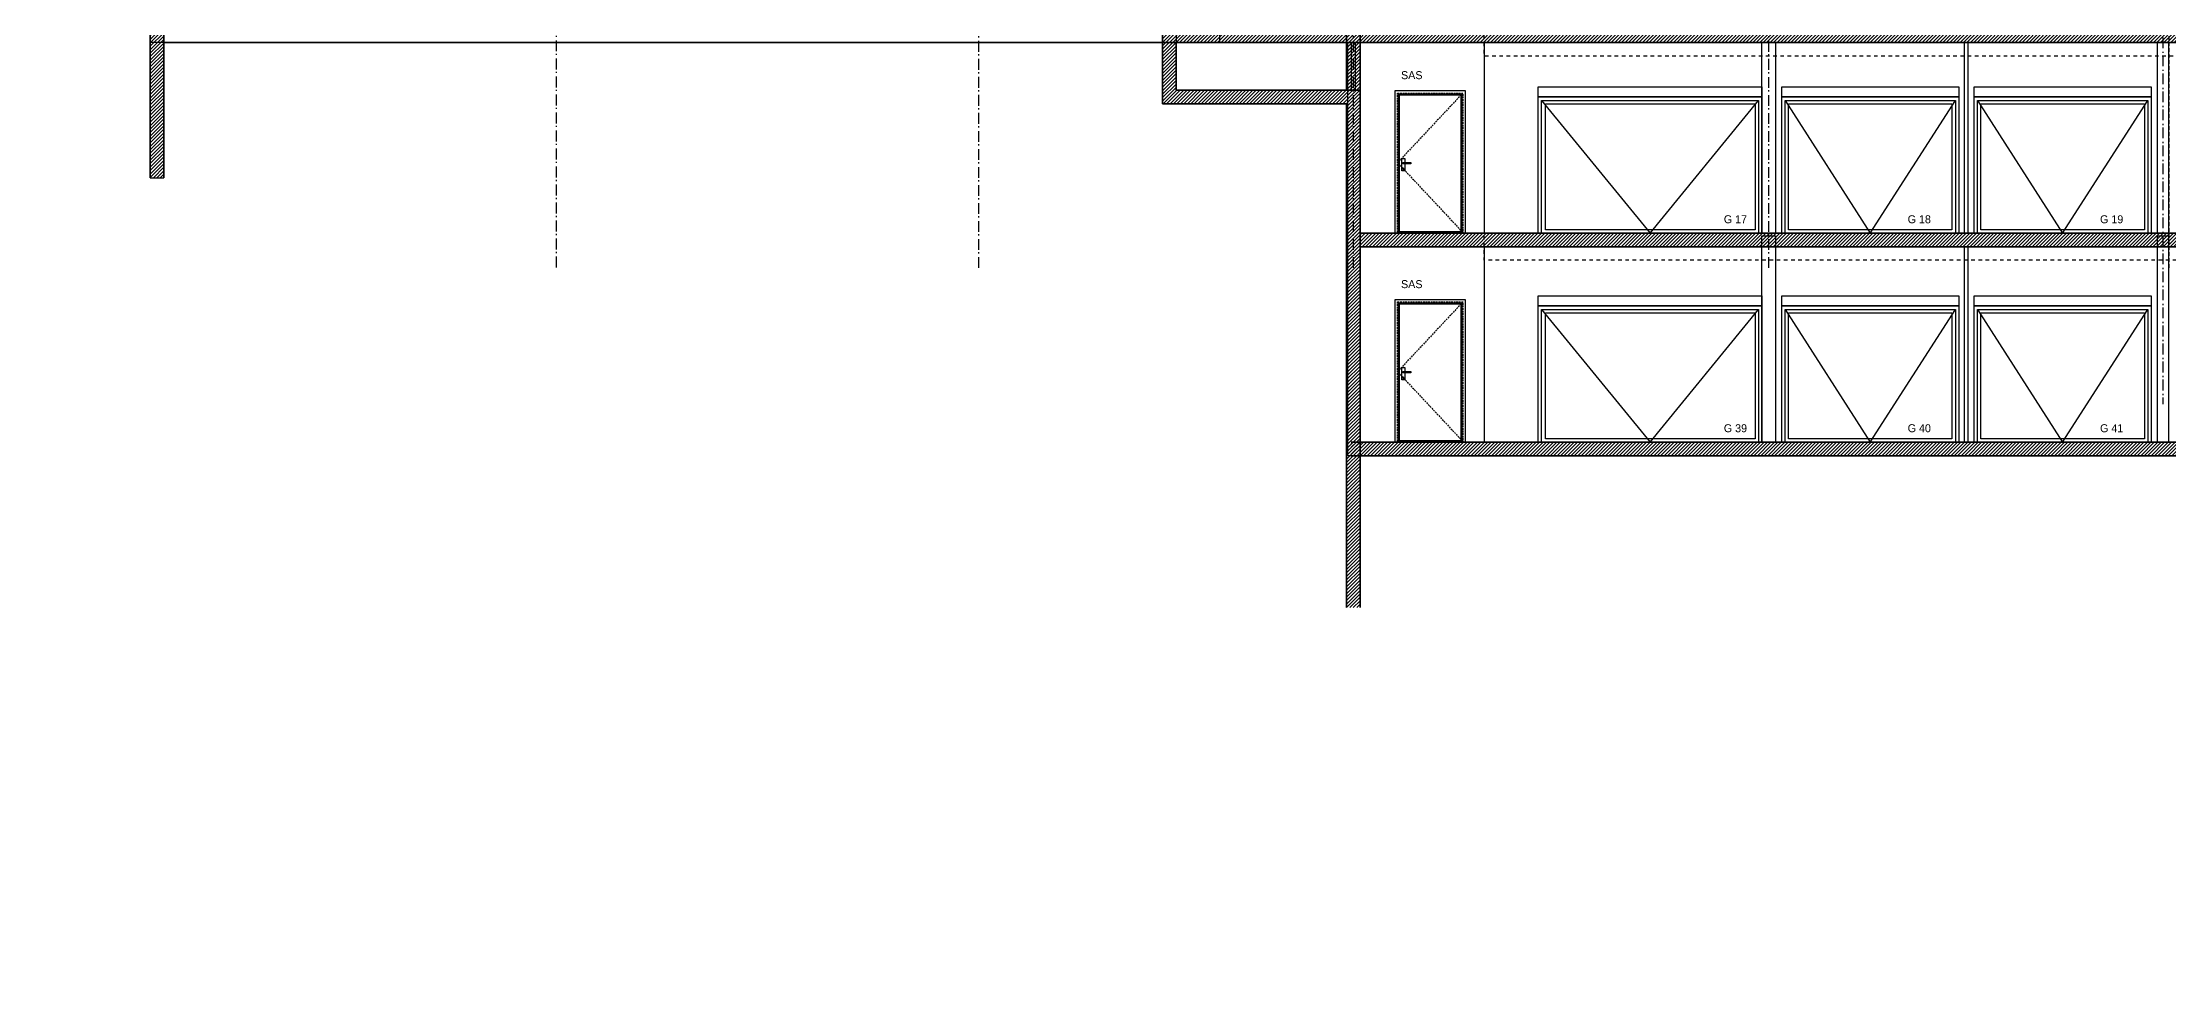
# Model space of a CAD drawing. Header units: centimetres. Extents: x -35664 to 50682, y -23001 to 23705.
# Drawn here: x 3081 to 6203, y -14762 to -13383 of the extents above; entities that cross this region are included whole.
import ezdxf

# ---------------------------------------------------------------- set-up
doc = ezdxf.new("R2010")
doc.units = ezdxf.units.CM
doc.header["$PDMODE"] = 67
for name, pattern in [('Style de ligne -11', [0.347222, 0.20828, -0.138942]), ('Style de ligne -14', [0.147638, 0.098425, -0.049213]), ('Style de ligne -6', [1.04164, 0.625, -0.20828, 0.06943, -0.13893]), ('VW-01', [0.41656, 0.20828, -0.20828])]:
    doc.linetypes.add(name, pattern=pattern)
doc.layers.get('0').update_dxf_attribs({"color": 252})
for name, color, linetype in [('B GÈnÈral_Hatch', 252, 'Continuous'), ('B Général', 252, 'Continuous'), ('C ANNOTATIONS-cotation', 252, 'Continuous'), ('C ANNOTATIONS-cotation_Hatch', 252, 'Continuous'), ('C ANNOTATIONS-texte', 252, 'Continuous'), ('prlm-Coupe', 252, 'Continuous'), ('prlm-GT', 242, 'Continuous')]:
    doc.layers.add(name, color=color, linetype=linetype)
doc.styles.add('Arial', font='arial.ttf')
doc.styles.add('Eurostile', font='Eurosti.TTF')
doc.styles.add('Eurostile (italic)', font='Eurostib.TTF')
doc.dimstyles.new('100é', dxfattribs={"dimtxt": 16.471002, "dimasz": 6.232178, "dimexe": 10, "dimexo": 25, "dimgap": 1, "dimtad": 1, "dimdec": 1, "dimtxsty": 'Eurostile', "dimblk": 'A 90.VW_SLASH', "dimblk1": 'A 90.VW_SLASH', "dimblk2": 'A 90.VW_SLASH', "dimcen": 0, "dimdle": 10, "dimazin": 0, "dimtfac": 1, "dimtdec": 1, "dimtix": 1, "dimtmove": 0, "dimatfit": 0, "dimldrblk": 'A 90.VW_FILLEDARROW', "dimfxl": 1, "dimfrac": 2, "dimtolj": 1, "dimarcsym": 0})
pattern_1 = [(45, (-23116.8977, 10090.366), (2.4253472, -2.6458333), [])]

# ---------------------------------------------------------------- blocks, each defined once
blk = doc.blocks.new('A 90.VW_SLASH')
at = {"linetype": 'ByBlock', "lineweight": -2}
blk.add_line((1.6, 0), (-1, 0), dxfattribs=at)
at = {"linetype": 'Continuous', "lineweight": 20, "flags": 128}
blk.add_lwpolyline([(0.5, 0.5), (-0.5, -0.5)], dxfattribs=at)
blk = doc.blocks.new('*D282')
at = {"layer": 'Defpoints', "color": 0, "transparency": 16777216}
for p in [(2577, -12422.7), (9144.8, -12422.7), (9111, -14019.9)]:
    blk.add_point(p, dxfattribs=at)
at = {"layer": 'prlm-GT', "color": 0, "lineweight": -2, "transparency": 16777216}
for p, q in [((9119.8, -12422.7), (9154.8, -12422.7)), ((9144.8, -14013.6), (9144.8, -12428.9)), ((9136, -14019.9), (9154.8, -14019.9))]:
    blk.add_line(p, q, dxfattribs=at)
at = {"layer": 'prlm-GT', "color": 0, "lineweight": -2, "transparency": 16777216, "xscale": 6.232177734375, "yscale": 6.232177734375, "zscale": 6.232177734375}
for p, rotation in [((9144.8, -12422.7), 90), ((9144.8, -14019.9), 270)]:
    blk.add_blockref('A 90.VW_SLASH', p, dxfattribs=dict(at, rotation=rotation))
at = {"layer": 'prlm-GT', "color": 0, "transparency": 16777216, "insert": (9136.6, -13221.3), "char_height": 16.471, "attachment_point": 5, "rotation": 90, "style": 'Eurostile'}
blk.add_mtext('\\A1;1597.16', dxfattribs=at)
blk = doc.blocks.new('A 90.VW_FILLEDARROW')
at = {"linetype": 'Continuous'}
blk.add_hatch(color=250, dxfattribs=at).paths.add_polyline_path([(-1.6, 0.43), (0, 0), (-1.6, -0.43)])
at = {"linetype": 'Continuous', "flags": 128}
blk.add_lwpolyline([(-1.6, 0.43), (0, 0), (-1.6, -0.43)], close=True, dxfattribs=at)
blk = doc.blocks.new('B 90.Porte basculante_élévation')
at = {"layer": 'B Général', "linetype": 'Continuous', "flags": 128}
for points in [[(-130, 107.5), (130, 107.5), (130, 92.5), (-130, 92.5)], [(-130, 92.5), (130, 92.5), (130, -107.5), (-130, -107.5)], [(-125, 87.5), (125, 87.5), (125, -107.5), (-125, -107.5)], [(-120, 82.5), (120, 82.5), (120, -102.5), (-120, -102.5)]]:
    blk.add_lwpolyline(points, close=True, dxfattribs=at)
blk.add_lwpolyline([(-125, 87.5), (0, -107.5), (125, 87.5)], dxfattribs=at)
blk = doc.blocks.new('B 90.Groupe-578-1')
at = {"layer": 'B Général', "linetype": 'Continuous', "flags": 128}
for points in [[(5282.3, -6065.4), (5611, -6065.4), (5611, -6080.4), (5282.3, -6080.4)], [(5282.3, -6080.4), (5611, -6080.4), (5611, -6280.4), (5282.3, -6280.4)], [(5287.3, -6085.4), (5606, -6085.4), (5606, -6280.4), (5287.3, -6280.4)], [(5293, -6090.4), (5601, -6090.4), (5601, -6275.4), (5293, -6275.4)]]:
    blk.add_lwpolyline(points, close=True, dxfattribs=at)
blk.add_lwpolyline([(5287.3, -6085.4), (5446.7, -6280.4), (5606, -6085.4)], dxfattribs=at)
blk = doc.blocks.new('B 90.Groupe-580-1')
at = {"layer": 'B Général', "linetype": 'Continuous', "flags": 128}
blk.add_lwpolyline([(5908.5, -6000.4), (5913.5, -6000.4), (5913.5, -6280.4), (5908.5, -6280.4)], close=True, dxfattribs=at)
at = {"layer": 'B Général'}
for name, p in [('B 90.Groupe-578-1', (0, 0)), ('B 90.Porte basculante_élévation', (5770, -6172.9)), ('B 90.Porte basculante_élévation', (6052.5, -6172.9))]:
    blk.add_blockref(name, p, dxfattribs=at)
at = {"layer": 'C ANNOTATIONS-texte', "char_height": 11.75, "attachment_point": 1, "line_spacing_factor": 0.895453, "style": 'Eurostile (italic)'}
for s, insert in [('G 17', (5555, -6254.2)), ('G 18', (5825, -6254.2)), ('G 19', (6107.5, -6254.2))]:
    blk.add_mtext(s, dxfattribs=dict(at, insert=insert))
blk = doc.blocks.new('B 90.Groupe-581-1')
at = {"layer": 'B Général', "linetype": 'Continuous', "flags": 128}
for points in [[(5282.3, -6372.4), (5611, -6372.4), (5611, -6387.4), (5282.3, -6387.4)], [(5282.3, -6387.4), (5611, -6387.4), (5611, -6587.4), (5282.3, -6587.4)], [(5287.3, -6392.4), (5606, -6392.4), (5606, -6587.4), (5287.3, -6587.4)], [(5293, -6397.4), (5601, -6397.4), (5601, -6582.4), (5293, -6582.4)]]:
    blk.add_lwpolyline(points, close=True, dxfattribs=at)
blk.add_lwpolyline([(5287.3, -6392.4), (5446.7, -6587.4), (5606, -6392.4)], dxfattribs=at)
blk = doc.blocks.new('B 90.Groupe-585-1')
at = {"layer": 'B Général', "linetype": 'Continuous', "flags": 128}
blk.add_lwpolyline([(5908.5, -6300.4), (5913.5, -6300.4), (5913.5, -6587.4), (5908.5, -6587.4)], close=True, dxfattribs=at)
at = {"layer": 'B Général'}
for name, p in [('B 90.Groupe-581-1', (0, 0)), ('B 90.Porte basculante_élévation', (5770, -6479.9)), ('B 90.Porte basculante_élévation', (6052.5, -6479.9))]:
    blk.add_blockref(name, p, dxfattribs=at)
at = {"layer": 'C ANNOTATIONS-texte', "char_height": 11.75, "attachment_point": 1, "line_spacing_factor": 0.895453, "style": 'Eurostile (italic)'}
for s, insert in [('G 39', (5555, -6561.2)), ('G 40', (5825, -6561.2)), ('G 41', (6107.5, -6561.2))]:
    blk.add_mtext(s, dxfattribs=dict(at, insert=insert))
blk = doc.blocks.new('B 90.PP 93.204_PF 1_2h_Elevation')
at = {"layer": 'B Général', "linetype": 'Continuous', "flags": 128}
for points in [[(-51.5, 104.8), (51.5, 104.8), (51.5, -104.8), (-51.5, -104.8)], [(-46.5, 99.8), (46.5, 99.8), (46.5, -102.8), (-46.5, -102.8)], [(-45, 98.2), (45, 98.2), (45, -102.8), (-45, -102.8)], [(-46.5, -102.8), (46.5, -102.8), (46.5, -104), (-46.5, -104)]]:
    blk.add_lwpolyline(points, close=True, dxfattribs=at)
at = {"layer": 'B Général', "linetype": 'Style de ligne -14', "ltscale": 25.4, "flags": 128}
blk.add_lwpolyline([(-48, 101), (48, 101), (48, -104), (-48, -104)], close=True, dxfattribs=at)
blk.add_lwpolyline([(48, 101), (-48, -1.4), (48, -104)], dxfattribs=at)
at = {"layer": 'B Général', "flags": 128}
for points in [[(-41.5, 4.8), (-37.5, 4.8), (-37.5, -13.2), (-41.5, -13.2)], [(-40.5, -1.2), (-28.5, -1.2), (-28.5, -3.2), (-40.5, -3.2)]]:
    blk.add_lwpolyline(points, close=True, dxfattribs=at)
at = {"layer": 'B Général'}
blk.add_circle((-39.5, -10.2), 1, dxfattribs=at)
blk = doc.blocks.new('B 90.Groupe-518-1')
at = {"layer": 'B Général', "linetype": 'Style de ligne -11', "ltscale": 25.4}
blk.add_line((-1456.9, -1173.9), (-1456.9, 946.1), dxfattribs=at)
at = {"layer": 'B Général', "linetype": 'Style de ligne -11', "ltscale": 25.4, "flags": 128}
for points in [[(-1416.9, 876.8), (-1492.9, 1008.4), (-1532.9, 968.4)], [(-1496.9, 876.8), (-1420.9, 1008.4), (-1380.9, 968.4)]]:
    blk.add_lwpolyline(points, dxfattribs=at)
at = {"layer": 'B Général', "insert": (-1482.8, 1083.6), "char_height": 30.34, "attachment_point": 1, "line_spacing_factor": 0.958078, "style": 'Arial'}
blk.add_mtext('JD', dxfattribs=at)
blk = doc.blocks.new('B 90.axes 2')
at = {"layer": 'B Général', "linetype": 'Style de ligne -6', "ltscale": 25.4}
for p, q in [((-3824.862, -1173.254), (-3824.862, 1361.746)), ((-3204.865, -1173.889), (-3204.865, 1361.111)), ((-2654.848, -1173.93), (-2654.848, 1361.07)), ((-2044.848, -1173.93), (-2044.848, 1361.07))]:
    blk.add_line(p, q, dxfattribs=at)
at = {"layer": 'B Général', "linetype": 'Style de ligne -6', "ltscale": 25.4, "flags": 128}
blk.add_lwpolyline([(-1522.849, 1361.07), (-1522.849, 1277.57), (-1465.925, 1228.57), (-1465.925, -1373.93)], dxfattribs=at)
at = {"layer": 'B Général'}
blk.add_blockref('B 90.Groupe-518-1', (0, 0), dxfattribs=at)
blk = doc.blocks.new('A$C373B78D5')
at = {"layer": 'B GÈnÈral_Hatch', "linetype": 'Continuous', "lineweight": 18}
h = blk.add_hatch(dxfattribs=at)
h.set_pattern_fill('50_BETON', color=256, style=0, pattern_type=2)
h.set_pattern_definition(pattern_1)
h.paths.add_polyline_path([(-18096, 3259.9), (-18096, 5300), (-18116, 5320), (-18116, 3259.9)])
h = blk.add_hatch(dxfattribs=at)
h.set_pattern_fill('50_BETON', color=256, style=0, pattern_type=2)
h.set_pattern_definition(pattern_1)
h.paths.add_polyline_path([(-19852.8, 4985), (-19872.8, 4985), (-19872.8, 3891.4), (-19852.8, 3891.4)])
h = blk.add_hatch(dxfattribs=at)
h.set_pattern_fill('50_BETON', color=256, style=0, pattern_type=2)
h.set_pattern_definition(pattern_1)
h.paths.add_polyline_path([(-18366.3, 4110), (-18366.3, 4090), (-15502.4, 4090), (-15502.4, 4110)])
h = blk.add_hatch(dxfattribs=at)
h.set_pattern_fill('50_BETON', color=256, style=0, pattern_type=2)
h.set_pattern_definition(pattern_1)
h.paths.add_polyline_path([(-18095.9, 3810), (-18095.9, 3790), (-14710.4, 3790), (-14710.4, 3810)])
h = blk.add_hatch(dxfattribs=at)
h.set_pattern_fill('50_BETON', color=256, style=0, pattern_type=2)
h.set_pattern_definition(pattern_1)
h.paths.add_polyline_path([(-18108.9, 3503), (-18108.9, 3483), (-13306.4, 3483), (-13306.4, 3503)])
at = {"layer": 'C ANNOTATIONS-cotation_Hatch', "linetype": 'Continuous', "lineweight": 18}
h = blk.add_hatch(dxfattribs=at)
h.set_pattern_fill('50_BETON', color=256, style=0, pattern_type=2)
h.set_pattern_definition(pattern_1)
h.paths.add_polyline_path([(-18386.3, 4000), (-18366.3, 4020), (-18366.3, 4334.9), (-18386.3, 4334.9)])
h = blk.add_hatch(dxfattribs=at)
h.set_pattern_fill('50_BETON', color=256, style=0, pattern_type=2)
h.set_pattern_definition(pattern_1)
h.paths.add_polyline_path([(-18116, 4000), (-18116, 4020), (-18366.3, 4020), (-18386.3, 4000)])
at = {"layer": 'B GÈnÈral_Hatch'}
blk.add_lwpolyline([(-14698.4, 4066), (-14698.4, 4077.9), (-15512.4, 4077.9), (-15512.4, 4363), (-18095.9, 4363), (-18095.9, 3503), (-16050.7, 3503), (-16050.1, 3203), (-11176.5, 3203), (-11176.5, 3512), (-11666.6, 3512), (-11666.6, 3480), (-11684.6, 3480), (-11684.6, 3771), (-14076.4, 3771), (-14076.4, 4066)], close=True, dxfattribs=at)
at = {"layer": 'B Général', "linetype": 'Continuous', "lineweight": 35}
for p, q in [((-18116, 5292), (-18116, 4020)), ((-19872.8, 4985), (-19872.8, 3891.4)), ((-19852.8, 4985), (-19852.8, 3891.4)), ((-18096, 4380), (-18096, 3259.9)), ((-15512.4, 4090), (-18366.3, 4090)), ((-18116, 4000), (-18116, 3259.9)), ((-18095.9, 3810), (-14710.4, 3810)), ((-18095.9, 3790), (-14710.4, 3790)), ((-18108.9, 3503), (-13306.4, 3503)), ((-18108.9, 3483), (-13306.4, 3483))]:
    blk.add_line(p, q, dxfattribs=at)
at = {"layer": 'B Général', "linetype": 'Continuous'}
for p, q in [((-18116, 5292), (-18116, 4020)), ((-19872.8, 4985), (-19872.8, 3891.4)), ((-19852.8, 4985), (-19852.8, 4089.9)), ((-18096, 4380), (-18096, 3259.9)), ((-15512.4, 4090), (-18366.3, 4090)), ((-19852.8, 4069.9), (-19852.8, 3891.4)), ((-18116, 4000), (-18116, 3259.9)), ((-19872.8, 3891.4), (-19852.8, 3891.4)), ((-18095.9, 3810), (-14710.4, 3810)), ((-18095.9, 3790), (-14710.4, 3790)), ((-18108.9, 3503), (-13306.4, 3503)), ((-18108.9, 3483), (-13306.4, 3483))]:
    blk.add_line(p, q, dxfattribs=at)
at = {"layer": 'B Général', "linetype": 'Continuous', "flags": 128}
for points in [[(-13322.4, 5331.9), (-14116.6, 5339.8), (-14116.6, 5035), (-14698.4, 5035), (-14698.4, 4133), (-15478.4, 4133), (-15478.4, 5662), (-16935, 5662), (-16935, 6009), (-19604, 6009), (-19604, 5297), (-19865.1, 5297), (-19865.1, 5050), (-19852.8, 5050), (-19852.8, 4090), (-18095.9, 4090), (-18095.9, 3503), (-16050.9, 3503), (-16050.9, 3504.9), (-16050.4, 3504.9), (-16050.4, 3203), (-11164.5, 3203)], [(-11176.5, 3178), (-16050.4, 3178), (-16050.4, 3483), (-18113.9, 3483), (-18113.9, 4090), (-19872.8, 4090), (-19872.8, 4985), (-19889.1, 4985), (-19889.1, 5045.7), (-19898.4, 5046), (-20106.3, 5046), (-20561, 5053), (-20839.4, 5042), (-20839.4, 5055), (-20931.4, 5055), (-20931.4, 5060), (-20962.6, 5060), (-21666.9, 5332), (-21966.9, 5334), (-22059.3, 5334), (-22059.3, 5339), (-23308.5, 5339), (-23308.5, 0), (0, 0)]]:
    blk.add_lwpolyline(points, dxfattribs=at)
for points in [[(-18095.9, 4090), (-17913.9, 4090), (-17913.9, 3810), (-18095.9, 3810)], [(-17505.9, 4090), (-17485.9, 4090), (-17485.9, 3810), (-17505.9, 3810)], [(-16925, 4090), (-16909, 4090), (-16909, 3810), (-16925, 3810)], [(-18095.9, 3790), (-17913.9, 3790), (-17913.9, 3503), (-18095.9, 3503)], [(-17505.9, 3806), (-17485.9, 3806), (-17485.9, 3503), (-17505.9, 3503)], [(-16925, 3806), (-16909, 3806), (-16909, 3503), (-16925, 3503)]]:
    blk.add_lwpolyline(points, close=True, dxfattribs=at)
at = {"layer": 'B Général', "linetype": 'VW-01', "ltscale": 25.4, "flags": 128}
for points in [[(-17913.9, 4110), (-15502.4, 4110), (-15502.4, 4070), (-17913.9, 4070)], [(-17913.9, 3810), (-14690.4, 3810), (-14690.4, 3770), (-17913.9, 3770)]]:
    blk.add_lwpolyline(points, close=True, dxfattribs=at)
at = {"layer": 'C ANNOTATIONS-cotation', "linetype": 'Continuous', "lineweight": 35}
for p, q in [((-18386.3, 4334.9), (-18386.3, 4000)), ((-18366.3, 4090), (-18366.3, 4020)), ((-18386.3, 4000), (-18116, 4000)), ((-18366.3, 4020), (-18116, 4020))]:
    blk.add_line(p, q, dxfattribs=at)
at = {"layer": 'C ANNOTATIONS-cotation', "linetype": 'Continuous'}
for p, q in [((-18386.3, 4334.9), (-18386.3, 4000)), ((-18366.3, 4090), (-18366.3, 4020)), ((-18386.3, 4000), (-18116, 4000)), ((-18366.3, 4020), (-18116, 4020))]:
    blk.add_line(p, q, dxfattribs=at)
at = {"layer": 'C ANNOTATIONS-cotation', "linetype": 'Continuous', "flags": 128}
for points in [[(-18096, 4090), (-18302, 4090), (-18302, 4359), (-18366.3, 4336.2), (-18366.3, 4020), (-18096, 4020)], [(-18116, 4090), (-18095.9, 4090), (-18095.9, 4020), (-18116, 4020)], [(-18108.5, 4090), (-18103.5, 4090), (-18103.5, 4020), (-18108.5, 4020)]]:
    blk.add_lwpolyline(points, close=True, dxfattribs=at)
at = {"layer": 'B Général'}
for name, p in [('B 90.axes 2', (-15451.1, 4932.8)), ('B 90.Groupe-580-1', (-23116.9, 10090.4)), ('B 90.PP 93.204_PF 1_2h_Elevation', (-17993, 3914.8)), ('B 90.Groupe-585-1', (-23116.9, 10090.4)), ('B 90.PP 93.204_PF 1_2h_Elevation', (-17993, 3607.8))]:
    blk.add_blockref(name, p, dxfattribs=at)
at = {"layer": 'C ANNOTATIONS-texte', "char_height": 11.75, "attachment_point": 1, "line_spacing_factor": 0.895453, "style": 'Eurostile (italic)'}
for insert in [(-18035.9, 4047.9), (-18035.9, 3740.9)]:
    blk.add_mtext('SAS', dxfattribs=dict(at, insert=insert))

msp = doc.modelspace()

# ---------------------------------------------------------------- block references
at = {"layer": 'prlm-Coupe'}
msp.add_blockref('A$C373B78D5', (23111.623, -17472.851), dxfattribs=at)

# ---------------------------------------------------------------- dimensions: what is measured, and where the dimension line sits
at = {"layer": 'prlm-GT'}
dim = msp.add_linear_dim(base=(9144.819, -12422.694), p1=(9110.954, -14019.853), p2=(2577.008, -12422.694), angle=90, dimstyle='100é', override={"dimdec": 2, "dimzin": 0, "dimdsep": 46, "dimpost": '<>'}, dxfattribs=at)
dim.commit()
dim.dimension.update_dxf_attribs({"geometry": '*D282', "text_midpoint": (9136.563, -13221.274)})

doc.saveas('drawing.dxf')
